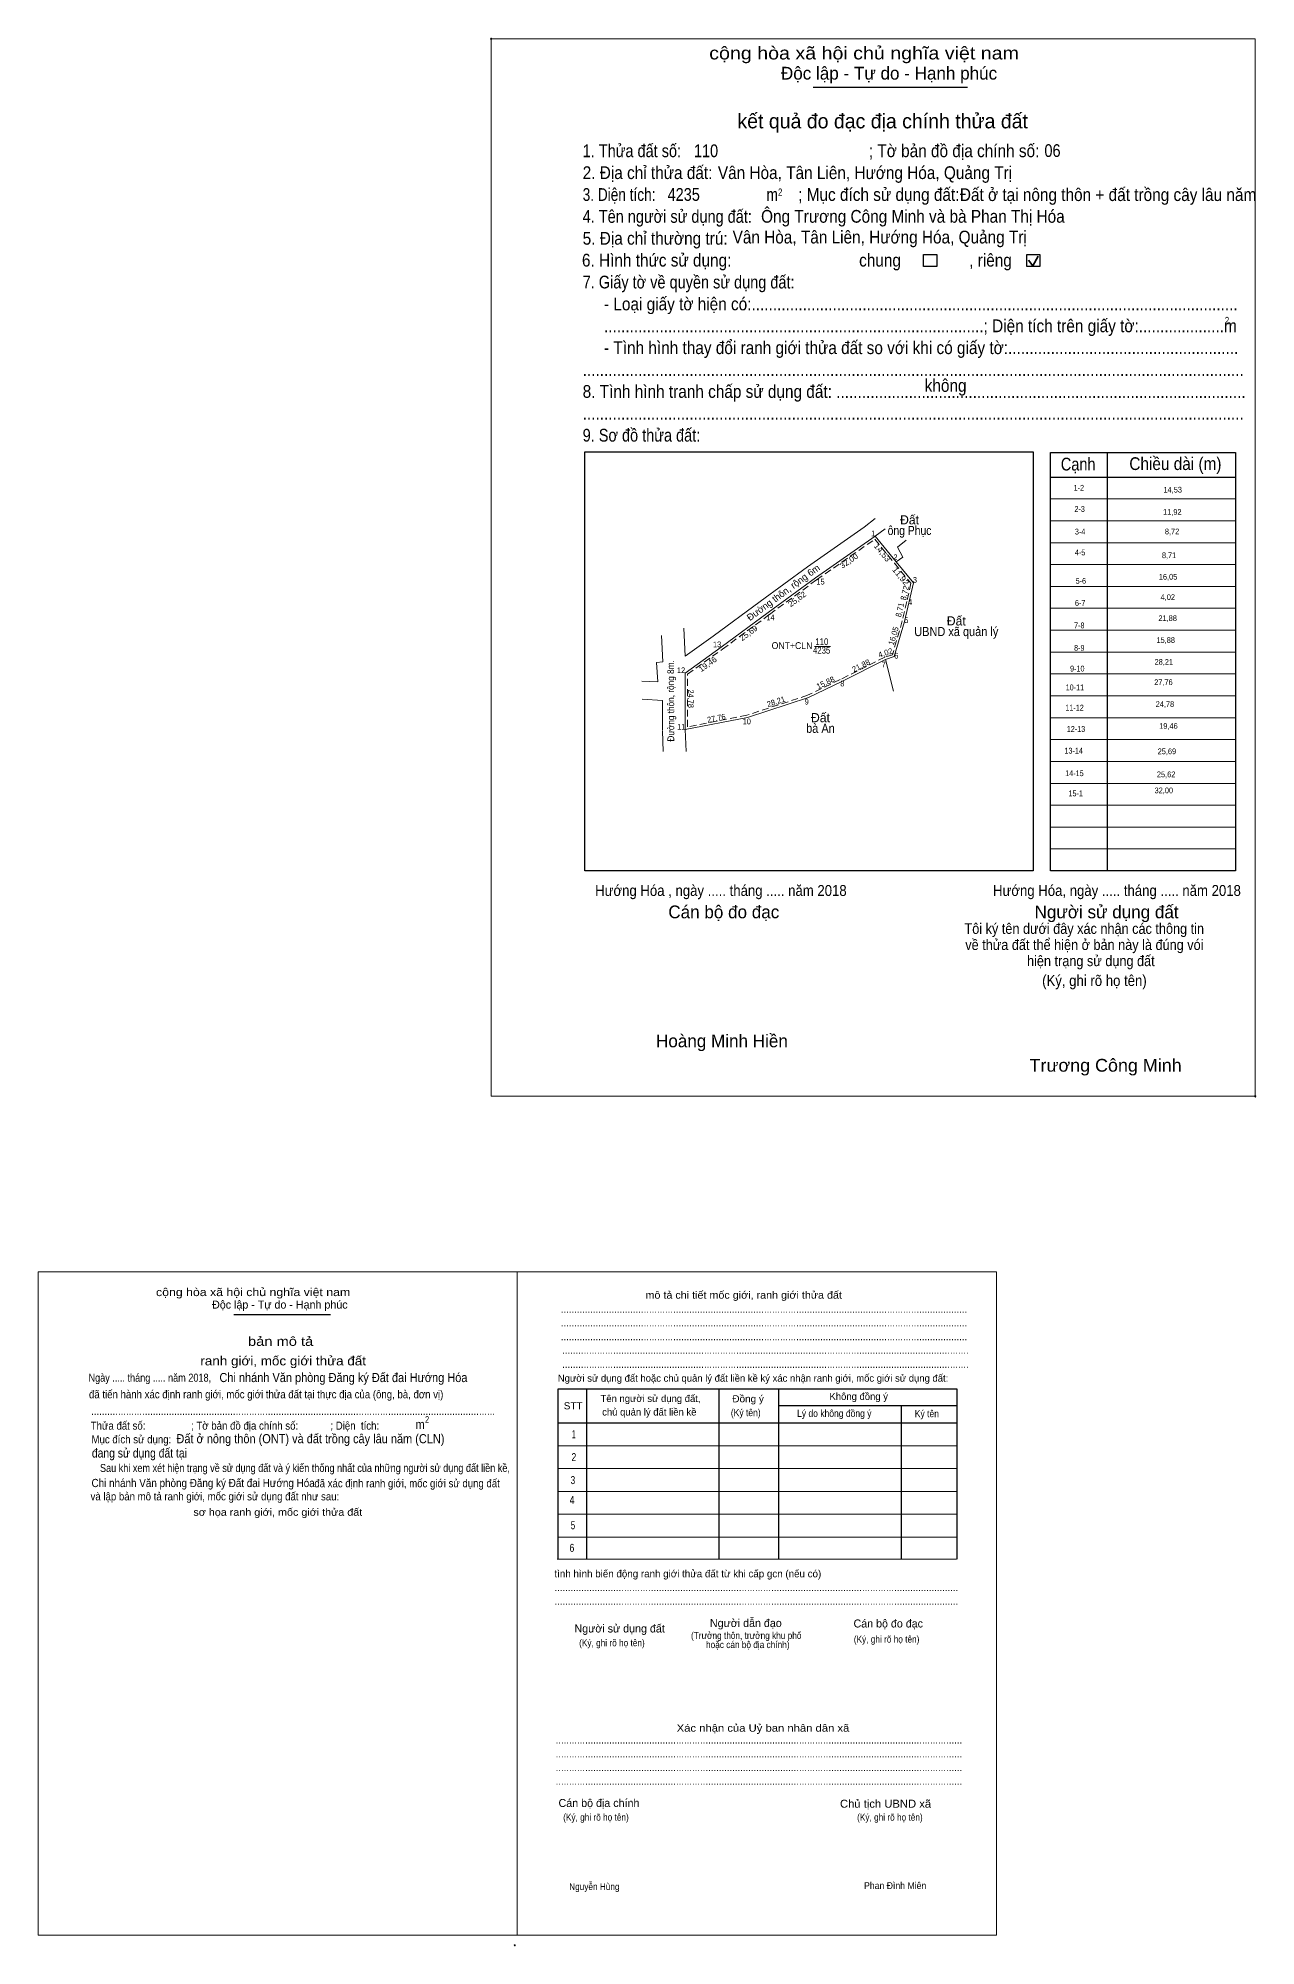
# Model space of a CAD drawing. Header units: metres. Extents: x 548693 to 549709, y 1838109 to 1838946.
# Drawn here: x 548693 to 549228, y 1838109 to 1838946 of the extents above; entities that cross this region are included whole.
import ezdxf
from ezdxf.enums import TextEntityAlignment as Align

# ---------------------------------------------------------------- set-up
doc = ezdxf.new("R2010")
doc.units = ezdxf.units.M
doc.header["$PDMODE"] = 32
doc.header["$PDSIZE"] = 0.5
doc.linetypes.add('MEDIUM_DASHED', pattern=[4.5, 3, -1.5])
for name, color, linetype, lineweight in [('1', 7, 'MEDIUM_DASHED', 13), ('10', 7, 'Continuous', 13), ('15', 7, 'Continuous', 13), ('17', 7, 'Continuous', 13), ('18', 7, 'Continuous', 13), ('23', 7, 'Continuous', 13), ('32', 7, 'Continuous', 13), ('6', 7, 'Continuous', 13), ('63', 7, 'Continuous', 13), ('7', 7, 'Continuous', 13)]:
    doc.layers.add(name, color=color, linetype=linetype, lineweight=lineweight)
for name, color, linetype in [('25', 7, 'Continuous'), ('30', 7, 'Continuous'), ('61', 7, 'Continuous')]:
    doc.layers.add(name, color=color, linetype=linetype)

msp = doc.modelspace()

# ---------------------------------------------------------------- linework, layer by layer
at = {"layer": '1'}
msp.add_lwpolyline([(549060.64, 1838725.81), (549069.3, 1838715.31), (549076.56, 1838706.5), (549074.71, 1838698.49), (549072.73, 1838690.03), (549068.41, 1838675.16), (549065.02, 1838674.05), (549045.4, 1838664.22), (549031.17, 1838657.35), (549004.47, 1838648.63), (548978.48, 1838643.53), (548978.43, 1838666.58), (548993.83, 1838677.63), (549014.52, 1838692.86), (549035.15, 1838708.04)], close=True, dxfattribs=at)
at = {"layer": '10'}
msp.add_lwpolyline([(549074.46, 1838725.46), (549070.58, 1838722.4), (549072.98, 1838717.91), (549070.07, 1838715.95)], dxfattribs=at)
at = {"layer": '15'}
for p, q in [((548958.45, 1838663.6), (548965.43, 1838663.24)), ((548958.49, 1838655.59), (548967.46, 1838655.13))]:
    msp.add_line(p, q, dxfattribs=at)
at = {"layer": '18'}
for p, q in [((549065.28, 1838730.37), (549060.82, 1838727.16)), ((548967.04, 1838683.58), (548967.56, 1838671.99)), ((548976.86, 1838686.84), (548977.45, 1838674.48)), ((549065.4, 1838673.12), (549068.88, 1838659.15)), ((548964.77, 1838671.73), (548967.56, 1838671.99)), ((548964.77, 1838671.73), (548965.43, 1838663.24)), ((548977.43, 1838667.09), (548977.48, 1838642.31)), ((548967.46, 1838655.13), (548967.49, 1838642)), ((548967.49, 1838641.82), (548967.82, 1838632.65)), ((548977.48, 1838642.31), (548977.84, 1838632.67))]:
    msp.add_line(p, q, dxfattribs=at)
for points in [[(549056.08, 1838731.17), (549031.08, 1838713.73), (549010.37, 1838698.5), (548989.71, 1838683.29), (548977.45, 1838674.48)], [(549060.82, 1838727.16), (549034.57, 1838708.85), (549013.93, 1838693.67), (548993.24, 1838678.44), (548977.43, 1838667.09)], [(549065.4, 1838673.12), (549069.22, 1838674.37), (549073.7, 1838689.78), (549077.65, 1838706.75), (549070.07, 1838715.95), (549060.82, 1838727.16)], [(549065.4, 1838673.12), (549045.84, 1838663.32), (549031.54, 1838656.42), (549004.72, 1838647.66)]]:
    msp.add_lwpolyline(points, dxfattribs=at)
at = {"layer": '23'}
msp.add_line((549060.8, 1838734.88), (549056.08, 1838731.17), dxfattribs=at)
at = {"layer": '32'}
msp.add_line((548977.48, 1838642.31), (549004.72, 1838647.66), dxfattribs=at)
at = {"layer": '63'}
msp.add_line((549034.15, 1838678.78), (549041.27, 1838678.78), dxfattribs=at)
at = {"layer": '7', "lineweight": 25}
for p, q in [((549033.56, 1838924.16), (549101.4, 1838924.16)), ((549033.56, 1838924.16), (549101.4, 1838924.16)), ((549162.68, 1838763.84), (549162.68, 1838580.32)), ((549162.68, 1838763.84), (549162.68, 1838580.32)), ((549137.88, 1838753.12), (549219, 1838753.12)), ((549137.88, 1838753.12), (549219, 1838753.12)), ((548779.22, 1838385.72), (548821.77, 1838385.72)), ((548934.11, 1838352.97), (548934.11, 1838278.25)), ((548992.14, 1838352.67), (548992.14, 1838278.25)), ((549018.33, 1838352.67), (549018.33, 1838278.25)), ((548921.51, 1838338.12), (549096.8, 1838338.12)), ((549018.33, 1838345.74), (549096.8, 1838345.74)), ((549072.21, 1838345.74), (549072.21, 1838278.25))]:
    msp.add_line(p, q, dxfattribs=at)
at = {"layer": '7', "lineweight": 35}
for p, q in [((549128.18, 1838848.32), (549130.09, 1838845.84)), ((549128.18, 1838848.32), (549130.09, 1838845.84)), ((549130.09, 1838845.84), (549132.41, 1838850)), ((549130.09, 1838845.84), (549132.41, 1838850))]:
    msp.add_line(p, q, dxfattribs=at)
at = {"layer": '7'}
for p, q in [((549137.88, 1838743.52), (549219, 1838743.52)), ((549137.88, 1838743.52), (549219, 1838743.52)), ((549137.88, 1838733.92), (549219, 1838733.92)), ((549137.88, 1838733.92), (549219, 1838733.92)), ((549137.88, 1838724.32), (549219, 1838724.32)), ((549137.88, 1838724.32), (549219, 1838724.32)), ((549137.88, 1838714.72), (549219, 1838714.72)), ((549137.88, 1838714.72), (549219, 1838714.72)), ((549137.88, 1838705.12), (549219, 1838705.12)), ((549137.88, 1838705.12), (549219, 1838705.12)), ((549137.88, 1838695.52), (549219, 1838695.52)), ((549137.88, 1838695.52), (549219, 1838695.52)), ((549137.88, 1838685.92), (549219, 1838685.92)), ((549137.88, 1838685.92), (549219, 1838685.92)), ((549137.88, 1838676.32), (549219, 1838676.32)), ((549137.88, 1838666.72), (549219, 1838666.72)), ((549137.88, 1838666.72), (549219, 1838666.72)), ((549137.88, 1838657.12), (549219, 1838657.12)), ((549137.88, 1838657.12), (549219, 1838657.12)), ((549137.88, 1838647.52), (549219, 1838647.52)), ((549137.88, 1838647.52), (549219, 1838647.52)), ((549137.88, 1838637.92), (549219, 1838637.92)), ((549137.88, 1838637.92), (549219, 1838637.92)), ((549137.88, 1838628.32), (549219, 1838628.32)), ((549137.88, 1838628.32), (549219, 1838628.32)), ((549137.88, 1838618.72), (549219, 1838618.72)), ((549137.88, 1838618.72), (549219, 1838618.72)), ((549137.88, 1838609.12), (549219, 1838609.12)), ((549137.88, 1838609.12), (549219, 1838609.12)), ((549137.88, 1838599.52), (549219, 1838599.52)), ((549137.88, 1838599.52), (549219, 1838599.52)), ((549137.88, 1838589.92), (549219, 1838589.92)), ((549137.88, 1838589.92), (549219, 1838589.92)), ((548921.51, 1838328.09), (549096.8, 1838328.09)), ((548921.51, 1838318.05), (549096.8, 1838318.05)), ((548921.51, 1838308.02), (549096.8, 1838308.02)), ((548921.51, 1838297.98), (549096.8, 1838297.98)), ((548921.51, 1838287.95), (549096.8, 1838287.95)), ((548921.2, 1838278.25), (549096.49, 1838278.25))]:
    msp.add_line(p, q, dxfattribs=at)
for points in [[(548892.26, 1838945.44), (549227.73, 1838945.44), (549227.73, 1838481.44), (548892.26, 1838481.44)], [(548892.26, 1838945.44), (549227.73, 1838945.44), (549227.73, 1838481.44), (548892.26, 1838481.44)], [(548693.35, 1838404.36), (548903.73, 1838404.36), (548903.73, 1838113.39), (548693.35, 1838113.39)], [(548903.73, 1838404.36), (549114.11, 1838404.36), (549114.11, 1838113.38), (548903.73, 1838113.38)], [(548903.73, 1838404.36), (549114.1, 1838404.36), (549114.1, 1838113.38), (548903.73, 1838113.38)]]:
    msp.add_lwpolyline(points, close=True, dxfattribs=at)
at = {"layer": '7', "lineweight": 25}
for points in [[(549082.1, 1838850.8), (549087.86, 1838850.8), (549087.86, 1838845.43), (549082.1, 1838845.43)], [(549082.1, 1838850.8), (549087.86, 1838850.8), (549087.86, 1838845.43), (549082.1, 1838845.43)], [(549127.43, 1838850.8), (549133.19, 1838850.8), (549133.19, 1838845.43), (549127.43, 1838845.43)], [(549127.43, 1838850.8), (549133.19, 1838850.8), (549133.19, 1838845.43), (549127.43, 1838845.43)], [(548933.4, 1838764.16), (549130.2, 1838764.16), (549130.2, 1838580.32), (548933.4, 1838580.32)], [(548933.4, 1838764.16), (549130.2, 1838764.16), (549130.2, 1838580.32), (548933.4, 1838580.32)], [(549137.88, 1838763.84), (549219, 1838763.84), (549219, 1838580.32), (549137.88, 1838580.32)], [(549137.88, 1838763.84), (549219, 1838763.84), (549219, 1838580.32), (549137.88, 1838580.32)]]:
    msp.add_lwpolyline(points, close=True, dxfattribs=at)
msp.add_lwpolyline([(549096.8, 1838278.25), (549096.8, 1838352.97), (548921.51, 1838352.97), (548921.51, 1838278.25)], dxfattribs=at)
at = {"layer": '7'}
for p in [(548892.26, 1838945.44), (549227.73, 1838481.44), (548902.6, 1838108.89)]:
    msp.add_point(p, dxfattribs=at)

# ---------------------------------------------------------------- texts
at = {"layer": '1'}
for s, width, p in [('110', 0.85, (549037.43, 1838679.37)), ('ONT+CLN', 0.95, (549024.33, 1838677.66)), ('4235', 0.85, (549037.335, 1838675.62))]:
    msp.add_text(s, height=3, dxfattribs=dict(at, width=width)).set_placement(p, align=Align.CENTER)
for s, height, width, p in [('Hướng Hóa , ngày ..... tháng ..... năm 2018', 4.8, 0.9, (548937.91, 1838569.31)), ('Trương Công Minh', 5.6, 1.05, (549128.61, 1838492.21))]:
    msp.add_text(s, height=height, dxfattribs=dict(at, width=width)).set_placement(p)
msp.add_text('Hoàng Minh Hiền', height=5.6, dxfattribs=at).set_placement((548964.63, 1838502.91))
at = {"layer": '15'}
msp.add_text('Đường thôn, rộng 6m', height=3, rotation=36.331, dxfattribs=at).set_placement((549021.386, 1838701.236), align=Align.CENTER)
at = {"layer": '15', "width": 0.9}
msp.add_text('Đường thôn, rộng 8m.', height=3, rotation=90.116, dxfattribs=at).set_placement((548972.585, 1838654.892), align=Align.CENTER)
at = {"layer": '17'}
for s, width, p in [('Nguyễn Hùng', 0.9, (548926.51, 1838133.13)), ('Phan Đình Miên', 0.95, (549055.95, 1838133.57))]:
    msp.add_text(s, height=3, dxfattribs=dict(at, width=width)).set_placement(p)
at = {"layer": '25', "width": 0.9}
for s, height, p in [('Chi nhánh Văn phòng Đăng ký Đất đai Hướng Hóa', 4, (548772.95, 1838356.01)), ('Đất ở nông thôn (ONT) và đất trồng cây lâu năm (CLN)', 4, (548754.07, 1838329.17)), ('Chi nhánh Văn phòng Đăng ký Đất đai Hướng Hóa', 3.6, (548716.79, 1838309.93))]:
    msp.add_text(s, height=height, dxfattribs=at).set_placement(p)
at = {"layer": '30'}
for s, width, p in [('1-2', 0.85, (549152.55, 1838747.11)), ('1-2', 0.85, (549152.55, 1838747.11)), ('2-3', 0.85, (549152.9, 1838737.83)), ('2-3', 0.85, (549152.9, 1838737.83)), ('3-4', 0.9, (549153.12, 1838727.91)), ('3-4', 0.9, (549153.12, 1838727.91)), ('4-5', 0.85, (549153.1, 1838718.75)), ('4-5', 0.85, (549153.1, 1838718.75)), ('5-6', 0.85, (549153.43, 1838706.27)), ('5-6', 0.85, (549153.43, 1838706.27)), ('6-7', 0.85, (549153.12, 1838696.59)), ('7-8', 0.85, (549152.74, 1838686.74)), ('8-9', 0.85, (549152.74, 1838676.89)), ('9-10', 0.85, (549152.74, 1838667.79)), ('10-11', 0.85, (549152.58, 1838659.53)), ('11-12', 0.85, (549152.43, 1838650.64)), ('12-13', 0.85, (549153.06, 1838641.29)), ('13-14', 0.85, (549152.04, 1838631.75)), ('14-15', 0.85, (549152.38, 1838621.88)), ('15-1', 0.85, (549152.04, 1838613.03))]:
    msp.add_text(s, height=2.56, dxfattribs=dict(at, width=width)).set_placement(p, align=Align.RIGHT)
at = {"layer": '6', "width": 0.9}
for s, p in [('Đất ở tại nông thôn + đất trồng cây lâu năm', (549098.03, 1838874.23)), ('Ông Trương Công Minh và bà Phan Thị Hóa', (549010.75, 1838864.71))]:
    msp.add_text(s, height=5.6, dxfattribs=at).set_placement(p)
at = {"layer": '61'}
for s, width, p in [('ông Phục', 0.85, (549075.93, 1838727.69)), ('UBND xã quản lý', 0.9, (549096.455, 1838683.33)), ('bà An', 0.9, (549036.825, 1838640.88))]:
    msp.add_text(s, height=4, dxfattribs=dict(at, width=width)).set_placement(p, align=Align.CENTER)
for p in [(549075.93, 1838732.35), (549096.45, 1838687.99), (549036.82, 1838645.54)]:
    msp.add_text('Đất', height=4, dxfattribs=at).set_placement(p, align=Align.CENTER)
at = {"layer": '63'}
for s, width, p in [('14,53', 0.85, (549195.53, 1838746.32)), ('11,92', 0.85, (549195.36, 1838736.56)), (' 1', 0.75, (549060.82, 1838727.16)), ('8,72', 0.85, (549194.34, 1838727.99)), (' 2', 0.85, (549070.64, 1838716.68)), ('8,71', 0.8, (549192.98, 1838717.53)), (' 15', 0.85, (549038.65, 1838705.96)), (' 3', 0.8, (549079.2, 1838706.75)), ('16,05', 0.85, (549193.49, 1838708.11)), (' 4', 0.85, (549077.07, 1838697.03)), ('4,02', 0.85, (549192.47, 1838699.2)), (' 14', 0.85, (549016.65, 1838690.26)), (' 5', 0.8, (549075.42, 1838689.05)), ('21,88', 0.85, (549193.32, 1838689.94)), (' 13', 0.85, (548993.24, 1838678.44)), ('15,88', 0.85, (549192.46, 1838680.34)), (' 6', 0.85, (549071.02, 1838673.46)), ('28,21', 0.85, (549191.62, 1838670.75)), (' 12', 0.85, (548977.43, 1838667.09)), (' 7', 0.8, (549065.49, 1838669.6)), ('27,76', 0.85, (549191.45, 1838661.84)), (' 9', 0.85, (549031.7, 1838653.31)), (' 8', 0.8, (549047.31, 1838661.27)), ('24,78', 0.85, (549192.12, 1838652.24)), (' 11', 0.8, (548977.48, 1838642.31)), (' 10', 0.85, (549006.27, 1838644.64)), ('19,46', 0.85, (549193.66, 1838642.65)), ('25,69', 0.85, (549192.98, 1838631.52)), ('25,62', 0.85, (549192.64, 1838621.41)), ('32,00', 0.85, (549191.62, 1838614.37))]:
    msp.add_text(s, height=2.5, dxfattribs=dict(at, width=width)).set_placement(p, align=Align.RIGHT)
for s, rotation, width, p in [('14,53', 309.528, 1.1, (549062.995, 1838719.216)), ('32,00', 34.897, 1.05, (549050.03, 1838715.304)), ('11,92', 309.486, 1.1, (549071.082, 1838708.825)), ('25,62', 36.333, 1.05, (549027.284, 1838698.545)), ('8,72', 76.936, 0.95, (549075.021, 1838701.962)), ('8,71', 76.857, 0.9, (549072.875, 1838694.551)), ('25,69', 36.357, 1.05, (549005.969, 1838683.656)), ('16,05', 73.79, 0.95, (549070.092, 1838683.081)), ('19,46', 35.675, 1.05, (548988.031, 1838670.005)), ('24,78', 270.116, 0.85, (548978.687, 1838655.843)), ('28,21', 18.088, 0.95, (549017.697, 1838653.401)), ('27,76', 11.112, 0.9, (548991.349, 1838646.086))]:
    msp.add_text(s, height=2.5, rotation=rotation, dxfattribs=dict(at, width=width)).set_placement(p, align=Align.CENTER)
for s, rotation, p in [('21,88', 26.612, (549055.205, 1838669.246)), ('4,02', 18.119, (549065.731, 1838674.772)), ('15,88', 25.758, (549039.582, 1838661.76))]:
    msp.add_text(s, height=2.5, rotation=rotation, dxfattribs=at).set_placement(p, align=Align.CENTER)
at = {"layer": '7'}
for s, height, width, p in [('cộng hòa xã hội chủ nghĩa việt nam', 5.6, 1.15, (548987.99, 1838936.35)), ('cộng hòa xã hội chủ nghĩa việt nam', 5.6, 1.15, (548987.99, 1838936.35)), ('1. Thửa đất số:', 5.6, 0.85, (548932.43, 1838893.47)), ('1. Thửa đất số:', 5.6, 0.85, (548932.43, 1838893.47)), ('110', 5.6, 0.85, (548981.27, 1838893.47)), ('; Tờ bản đồ địa chính số:', 5.6, 0.9, (549058.07, 1838893.47)), ('; Tờ bản đồ địa chính số:', 5.6, 0.9, (549058.07, 1838893.47)), ('06', 5.6, 0.85, (549135.15, 1838893.55)), ('2. Địa chỉ thửa đất:', 5.6, 0.9, (548932.43, 1838883.87)), ('2. Địa chỉ thửa đất:', 5.6, 0.9, (548932.43, 1838883.87)), ('Vân Hòa, Tân Liên, Hướng Hóa, Quảng Trị', 5.6, 0.9, (548991.79, 1838883.87)), ('3. Diện tích:', 5.6, 0.8, (548932.43, 1838874.27)), ('3. Diện tích:', 5.6, 0.8, (548932.43, 1838874.27)), ('4235', 5.6, 0.85, (548969.71, 1838874.31)), ('m', 5.6, 0.8, (549013.15, 1838874.27)), ('m', 5.6, 0.8, (549013.15, 1838874.27)), ('2', 3.2, 0.8, (549018.19, 1838876.51)), ('2', 3.2, 0.8, (549018.19, 1838876.51)), ('; Mục đích sử dụng đất:', 5.6, 0.9, (549027.03, 1838874.27)), ('; Mục đích sử dụng đất:', 5.6, 0.9, (549027.03, 1838874.27)), ('4. Tên người sử dụng đất:', 5.6, 0.85, (548932.43, 1838864.67)), ('4. Tên người sử dụng đất:', 5.6, 0.85, (548932.43, 1838864.67)), ('5. Địa chỉ thường trú:', 5.6, 0.9, (548932.43, 1838855.07)), ('5. Địa chỉ thường trú:', 5.6, 0.9, (548932.43, 1838855.07)), ('Vân Hòa, Tân Liên, Hướng Hóa, Quảng Trị', 5.6, 0.9, (548998.25, 1838855.61)), ('6. Hình thức sử dụng:', 5.6, 0.9, (548932.11, 1838845.47)), ('6. Hình thức sử dụng:', 5.6, 0.9, (548932.11, 1838845.47)), ('chung                , riêng', 5.6, 0.9, (549053.79, 1838845.47)), ('chung                , riêng', 5.6, 0.9, (549053.79, 1838845.47)), ('7. Giấy tờ về quyền sử dụng đất:', 5.6, 0.85, (548932.43, 1838835.87)), ('7. Giấy tờ về quyền sử dụng đất:', 5.6, 0.85, (548932.43, 1838835.87)), ('     - Loại giấy tờ hiện có:..................................................................................................................', 5.6, 0.9, (548932.43, 1838826.27)), ('2', 3.2, 0.8, (549214.35, 1838820.19)), ('2', 3.2, 0.8, (549214.35, 1838820.19)), ('     .........................................................................................; Diện tích trên giấy tờ:....................m', 5.6, 0.9, (548932.43, 1838816.67)), ('     .........................................................................................; Diện tích trên giấy tờ:....................m', 5.6, 0.9, (548932.43, 1838816.67)), ('     - Tình hình thay đổi ranh giới thửa đất so với khi có giấy tờ:......................................................', 5.6, 0.9, (548932.43, 1838807.07)), ('...........................................................................................................................................................', 5.6, 0.9, (548932.43, 1838797.47)), ('8. Tình hình tranh chấp sử dụng đất: ................................................................................................', 5.6, 0.9, (548932.43, 1838787.87)), ('8. Tình hình tranh chấp sử dụng đất: ................................................................................................', 5.6, 0.9, (548932.43, 1838787.87)), ('không', 5.6, 0.9, (549082.59, 1838790.51)), ('không', 5.6, 0.9, (549082.59, 1838790.51)), ('9. Sơ đồ thửa đất:', 5.6, 0.85, (548932.43, 1838768.67)), ('9. Sơ đồ thửa đất:', 5.6, 0.85, (548932.43, 1838768.67)), ('...........................................................................................................................................................', 5.6, 0.9, (548932.43, 1838778.27)), ('...........................................................................................................................................................', 5.6, 0.9, (548932.43, 1838778.27)), ('Cạnh', 5.6, 0.85, (549142.35, 1838755.99)), ('Cạnh', 5.6, 0.85, (549142.35, 1838755.99)), ('Chiều dài (m)', 5.6, 0.9, (549172.43, 1838756.19)), ('Chiều dài (m)', 5.6, 0.9, (549172.43, 1838756.19)), ('Hướng Hóa, ngày ..... tháng ..... năm 2018', 4.8, 0.9, (549112.59, 1838569.31)), ('(Ký, ghi rõ họ tên)', 4.8, 0.9, (549134.15, 1838529.79)), ('(Ký, ghi rõ họ tên)', 4.8, 0.9, (549134.15, 1838529.79)), ('cộng hòa xã hội chủ nghĩa việt nam', 3.511, 1.15, (548745.11, 1838393.73)), ('........................................................................................................................................................', 3.511, 0.9, (548922.79, 1838386.41)), ('........................................................................................................................................................', 3.511, 0.9, (548922.79, 1838380.41)), ('........................................................................................................................................................', 3.511, 0.9, (548922.79, 1838374.37)), ('........................................................................................................................................................', 3.511, 0.9, (548923.45, 1838368.43)), ('........................................................................................................................................................', 3.511, 0.9, (548923.45, 1838362.17)), ('Ngày ..... tháng ..... năm 2018, ', 3.52, 0.85, (548715.47, 1838356.17)), (' đã tiến hành xác định ranh giới, mốc giới thửa đất tại thực địa của (ông, bà, đơn vị)', 3.51, 0.9, (548714.51, 1838348.89)), ('STT', 3.11, 1.05, (548924.11, 1838344.05)), ('Đồng ý', 3.11, 1.05, (548998.15, 1838347.13)), ('Thửa đất số:                 ; Tờ bản đồ địa chính số:            ; Diện  tích:', 3.52, 0.9, (548716.43, 1838335.13)), ('.......................................................................................................................................................', 3.511, 0.9, (548716.66, 1838341.57)), ('m', 4, 0.9, (548859.03, 1838335.45)), ('2', 2.916, 0.8, (548863.23, 1838338.13)), ('(Ký tên)', 3.11, 0.9, (548997.47, 1838341.05)), ('Lý do không đồng ý', 3.11, 0.9, (549026.55, 1838340.73)), ('Ký tên', 3.11, 0.9, (549078.23, 1838340.61)), ('Mục đích sử dụng:', 3.51, 0.9, (548716.79, 1838329.13)), ('đang sử dụng đất tại', 4, 0.85, (548716.95, 1838322.89)), ('Sau khi xem xét hiện trạng về sử dụng đất và ý kiến thống nhất của những người sử dụng đất liền kề,', 3.512, 0.85, (548720.51, 1838316.57)), ('đã xác định ranh giới, mốc giới sử dụng đất', 3.5, 0.9, (548814.63, 1838309.85)), (' và lập bản mô tả ranh giới, mốc giới sử dụng đất như sau:', 3.512, 0.9, (548715.19, 1838304.09)), ('.......................................................................................................................................................', 3.511, 0.9, (548920.03, 1838264.29)), ('.......................................................................................................................................................', 3.511, 0.9, (548920.03, 1838258.29)), ('(Ký, ghi rõ họ tên)', 3.01, 0.9, (548930.87, 1838240.09)), ('(Ký, ghi rõ họ tên)', 3.01, 0.9, (549051.47, 1838241.69)), ('........................................................................................................................................................', 3.511, 0.9, (548920.55, 1838197.33)), ('........................................................................................................................................................', 3.511, 0.9, (548920.55, 1838191.29)), ('........................................................................................................................................................', 3.511, 0.9, (548920.55, 1838185.29)), ('........................................................................................................................................................', 3.511, 0.9, (548920.55, 1838179.29)), ('Chủ tịch UBND xã', 3.512, 1.05, (549045.39, 1838169.25)), ('(Ký, ghi rõ họ tên)', 3.01, 0.9, (548923.87, 1838163.57)), ('(Ký, ghi rõ họ tên)', 3.01, 0.9, (549052.91, 1838163.57))]:
    msp.add_text(s, height=height, dxfattribs=dict(at, width=width)).set_placement(p)
for s, height, p in [('Độc lập - Tự do - Hạnh phúc', 5.6, (549019.47, 1838927.51)), ('Độc lập - Tự do - Hạnh phúc', 5.6, (549019.47, 1838927.51)), ('Cán bộ đo đạc', 5.6, (548970.03, 1838559.51)), ('Cán bộ đo đạc', 5.6, (548970.03, 1838559.51)), ('Người sử dụng đất', 5.6, (549130.83, 1838559.51)), ('Người sử dụng đất', 5.6, (549130.83, 1838559.51)), ('Độc lập - Tự do - Hạnh phúc', 3.511, (548769.71, 1838388.25)), ('Người sử dụng đất hoặc chủ quản lý đất liền kề ký xác nhận ranh giới, mốc giới sử dụng đất:', 3.11, (548921.51, 1838356.17)), ('Tên người sử dụng đất,', 3.11, (548940.27, 1838347.25)), ('Không đồng ý', 3.11, (549040.79, 1838348.17)), ('chủ quản lý đất liền kề', 3.11, (548940.99, 1838341.33)), ('tình hình biến động ranh giới thửa đất từ khi cấp gcn (nếu có)', 3.21, (548920.03, 1838270.33)), ('Người sử dụng đất', 3.512, (548928.83, 1838246.13)), ('Người dẫn đạo', 3.51, (548988.29, 1838248.53)), ('Cán bộ đo đạc', 3.504, (549051.35, 1838248.33)), ('Cán bộ địa chính', 3.512, (548921.83, 1838169.57))]:
    msp.add_text(s, height=height, dxfattribs=at).set_placement(p)
for s, height, p in [('kết quả đo đạc địa chính thửa đất', 6.4, (549064.14, 1838906.11)), ('kết quả đo đạc địa chính thửa đất', 6.4, (549064.14, 1838906.11)), ('.', 1.6, (549227.765, 1838480.67)), ('.', 1.6, (549227.765, 1838480.67))]:
    msp.add_text(s, height=height, dxfattribs=at).set_placement(p, align=Align.CENTER)
for s, height, width, p in [('Tôi ký tên dưới đây xác nhận các thông tin', 4.626, 0.9, (549152.64, 1838552.67)), ('Tôi ký tên dưới đây xác nhận các thông tin', 4.626, 0.9, (549152.64, 1838552.67)), ('về thửa đất thể hiện ở bản này là đúng vói', 4.626, 0.9, (549152.69, 1838545.59)), ('về thửa đất thể hiện ở bản này là đúng vói', 4.626, 0.9, (549152.69, 1838545.59)), ('hiện trạng sử dụng đất', 4.626, 0.9, (549155.53, 1838538.51)), ('hiện trạng sử dụng đất', 4.626, 0.9, (549155.53, 1838538.51)), ('mô tả chi tiết mốc giới, ranh giới thửa đất', 3.21, 1.1, (549003.125, 1838392.61)), ('bản mô tả', 4.014, 1.2, (548799.81, 1838371.89)), ('ranh giới, mốc giới thửa đất', 4.014, 1.1, (548800.935, 1838363.33)), ('1', 3.512, 0.7, (548928.52, 1838331.33)), ('2', 3.512, 0.8, (548928.545, 1838321.33)), ('3', 3.512, 0.75, (548928.14, 1838311.25)), ('4', 3.512, 0.8, (548927.755, 1838302.49)), ('sơ họa ranh giới, mốc giới thửa đất', 3.21, 1.1, (548798.58, 1838297.33)), ('5', 3.512, 0.75, (548928.165, 1838291.45)), ('6', 3.512, 0.8, (548927.705, 1838281.53)), ('(Trưởng thôn, trưởng khu phố', 3.01, 0.9, (549004.23, 1838243.31)), ('hoặc cán bộ địa chính)', 3.01, 0.9, (549004.915, 1838239.29)), ('Xác nhận của Uỷ ban nhân dân xã', 3.212, 1.15, (549011.595, 1838202.61))]:
    msp.add_text(s, height=height, dxfattribs=dict(at, width=width)).set_placement(p, align=Align.CENTER)

doc.saveas('drawing.dxf')
